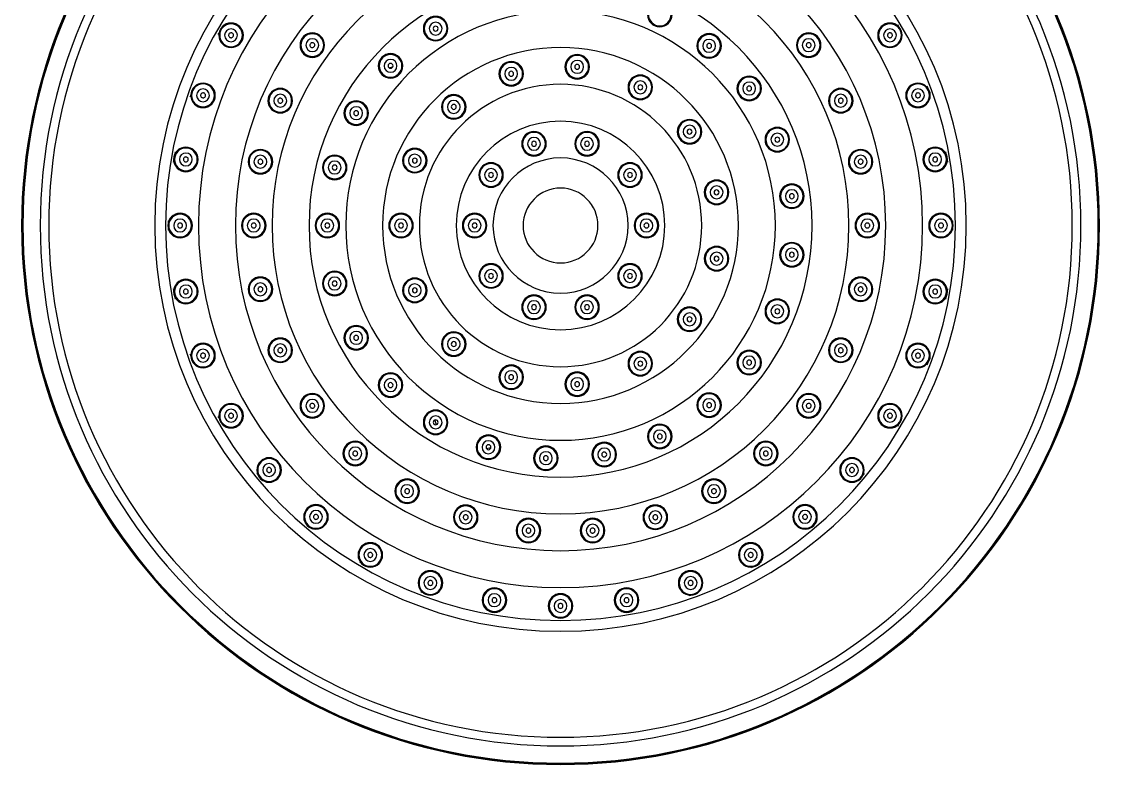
# Model space of a CAD drawing. Header units: millimetres. Extents: x 346859 to 753976, y -86090 to 5333.
# Drawn here: x 406480.4 to 406700, y -20568.2 to -20416.9 of the extents above; entities that cross this region are included whole.
import ezdxf

# ---------------------------------------------------------------- set-up
doc = ezdxf.new("R2010")
doc.units = ezdxf.units.MM
doc.header["$LTSCALE"] = 60
doc.layers.add('CO-BATH', color=6, linetype='Continuous')
doc.layers.add('F-HAT', color=251, linetype='Continuous')

# ---------------------------------------------------------------- blocks, each defined once
blk = doc.blocks.new('FFFFFEREREW')
at = {"layer": 'F-HAT'}
for p, q in [((287009.21, 71026.77), (287009.43, 71026.71)), ((286996.91, 71024.32), (286996.96, 71024.5)), ((287039.35, 71018.5), (287039.3, 71018.31)), ((287060.08, 71018.32), (287060.27, 71018.27)), ((287062.14, 71017.77), (287062.71, 71017.62)), ((287064.63, 71017.1), (287064.81, 71017.05)), ((287038.18, 71014.14), (287038.13, 71013.96)), ((287069.67, 71006.11), (287069.63, 71005.94)), ((287035.36, 71003.62), (287035.3, 71003.4)), ((287034.43, 71000.16), (287034.37, 70999.92)), ((287072.12, 70995.92), (287072.07, 70995.72)), ((286993.84, 70992.07), (286993.65, 70992.12)), ((286998.19, 70990.9), (286998.01, 70990.95)), ((287009.9, 70987.77), (287009.58, 70987.85)), ((287012.32, 70987.12), (287012.01, 70987.2)), ((287043.53, 70983.93), (287043.83, 70983.85)), ((287045.95, 70983.28), (287046.26, 70983.2)), ((287073.01, 70976.03), (287073.32, 70975.95)), ((287075.57, 70975.35), (287075.88, 70975.26)), ((287021.41, 70970.89), (287021.48, 70971.13)), ((287086.58, 70972.4), (287086.78, 70972.34)), ((287090.97, 70971.22), (287091.14, 70971.17)), ((286981.53, 70966.95), (286981.6, 70967.19)), ((287020.49, 70967.43), (287020.55, 70967.65)), ((286991.51, 70959.05), (286991.21, 70959.13)), ((287061.17, 70955.07), (287061.09, 70954.78)), ((286997.31, 70951.38), (286997.08, 70951.15)), ((287060.4, 70952.19), (287060.32, 70951.89)), ((286995.42, 70949.48), (286995.19, 70949.25)), ((287054.05, 70947.8), (287054, 70947.62)), ((287053.54, 70945.89), (287053.28, 70944.94)), ((287052.82, 70943.2), (287052.77, 70943.03)), ((286987.23, 70941.29), (286987.08, 70941.15)), ((287040.33, 70940.79), (287040.18, 70940.83)), ((287043, 70940.07), (287042.1, 70940.31)), ((286984.01, 70938.08), (286983.89, 70937.95)), ((287044.96, 70939.55), (287044.76, 70939.6))]:
    blk.add_line(p, q, dxfattribs=at)
for centre, radius in [((287027.92, 70985.52), 109.79), ((287027.92, 70985.52), 109.68), ((287027.92, 70985.52), 109.53), ((287027.92, 70985.52), 106.01), ((287027.92, 70985.52), 104.26), ((287027.92, 70985.52), 82.66), ((287027.92, 70985.52), 80.46), ((287027.92, 70985.52), 73.76), ((287027.92, 70985.52), 66.24), ((287027.92, 70985.52), 58.76), ((287027.92, 70985.52), 51.24), ((287007.7, 71028.5), 2.5), ((287007.7, 71028.5), 2.32), ((287027.92, 70985.52), 43.76), ((287053.37, 71025.63), 2.5), ((287053.37, 71025.63), 2.32), ((286960.81, 71024.27), 2.5), ((286960.81, 71024.27), 2.32), ((287053.37, 71025.63), 1.31), ((287053.37, 71025.63), 0.5), ((287095.04, 71024.27), 2.5), ((287095.04, 71024.27), 2.32), ((286960.81, 71024.27), 1.31), ((286977.36, 71022.26), 2.5), ((286977.36, 71022.26), 2.32), ((286977.36, 71022.26), 1.31), ((286997.65, 71022.12), 2.5), ((286997.65, 71022.12), 2.32), ((287078.49, 71022.26), 2.5), ((287078.49, 71022.26), 2.32), ((287078.49, 71022.26), 1.31), ((287095.04, 71024.27), 1.31), ((287027.92, 70985.52), 36.24), ((286997.65, 71022.12), 1.31), ((286997.65, 71022.12), 0.5), ((287024.53, 71017.85), 2.5), ((287024.53, 71017.85), 2.32), ((287024.53, 71017.85), 1.31), ((287062.55, 71018.04), 2.5), ((287062.55, 71018.04), 2.32), ((287062.55, 71018.04), 1.31), ((287024.53, 71017.85), 0.5), ((287037.97, 71016.43), 2.5), ((287037.97, 71016.43), 2.32), ((287037.97, 71016.43), 1.31), ((287037.97, 71016.43), 0.5), ((287062.55, 71018.04), 0.5), ((286989.49, 71013.44), 2.5), ((286989.49, 71013.44), 2.32), ((286989.49, 71013.44), 1.31), ((287011.67, 71013.67), 2.5), ((287011.67, 71013.67), 2.32), ((287011.67, 71013.67), 1.31), ((286955.1, 71012.03), 2.5), ((286955.1, 71012.03), 2.32), ((286955.1, 71012.03), 1.31), ((286970.83, 71010.95), 2.5), ((286970.83, 71010.95), 2.32), ((286989.49, 71013.44), 0.5), ((287027.92, 70985.52), 28.76), ((287011.67, 71013.67), 0.5), ((287085.02, 71010.95), 2.5), ((287085.02, 71010.95), 2.32), ((287100.75, 71012.03), 2.5), ((287100.75, 71012.03), 2.32), ((287100.75, 71012.03), 1.31), ((286970.83, 71010.95), 1.31), ((287049.67, 71009.68), 2.5), ((287049.67, 71009.68), 2.32), ((287049.67, 71009.68), 1.31), ((287069.55, 71008.41), 2.5), ((287069.55, 71008.41), 2.32), ((287085.02, 71010.95), 1.31), ((287049.67, 71009.68), 0.5), ((287069.55, 71008.41), 1.31), ((287069.55, 71008.41), 0.5), ((287001.63, 71004.63), 2.5), ((287001.63, 71004.63), 2.32), ((287001.63, 71004.63), 1.31), ((287027.92, 70985.52), 21.24), ((286983.76, 71003.01), 2.5), ((286983.76, 71003.01), 2.32), ((286983.76, 71003.01), 1.31), ((287001.63, 71004.63), 0.5), ((287022.52, 71002.17), 2.5), ((287022.52, 71002.17), 2.32), ((287033.33, 71002.17), 2.5), ((287033.33, 71002.17), 2.32), ((286983.76, 71003.01), 0.5), ((287022.52, 71002.17), 1.31), ((287022.52, 71002.17), 0.5), ((287033.33, 71002.17), 1.31), ((287033.33, 71002.17), 0.5), ((286951.6, 70998.98), 2.5), ((286951.6, 70998.98), 2.32), ((286951.6, 70998.98), 1.31), ((286966.79, 70998.52), 2.5), ((286966.79, 70998.52), 2.32), ((286966.79, 70998.52), 1.31), ((287057.61, 70998.74), 2.5), ((287057.61, 70998.74), 2.32), ((287057.61, 70998.74), 1.31), ((287073.93, 70997.34), 2.5), ((287073.93, 70997.34), 2.32), ((287089.06, 70998.52), 2.5), ((287089.06, 70998.52), 2.32), ((287089.06, 70998.52), 1.31), ((287104.25, 70998.98), 2.5), ((287104.25, 70998.98), 2.32), ((287104.25, 70998.98), 1.31), ((287013.77, 70995.81), 2.5), ((287013.77, 70995.81), 2.32), ((287013.77, 70995.81), 1.31), ((287027.92, 70985.52), 13.76), ((287042.08, 70995.81), 2.5), ((287042.08, 70995.81), 2.32), ((287042.08, 70995.81), 1.31), ((287057.61, 70998.74), 0.5), ((287073.93, 70997.34), 1.31), ((287073.93, 70997.34), 0.5), ((287013.77, 70995.81), 0.5), ((287042.08, 70995.81), 0.5), ((286980.8, 70991.48), 2.5), ((286980.8, 70991.48), 2.32), ((286980.8, 70991.48), 1.31), ((286996.13, 70992.28), 2.5), ((286996.13, 70992.28), 2.32), ((286996.13, 70992.28), 1.31), ((286996.13, 70992.28), 0.5), ((287027.92, 70985.52), 7.62), ((286980.8, 70991.48), 0.5), ((286950.42, 70985.52), 2.5), ((286950.42, 70985.52), 2.32), ((286950.42, 70985.52), 1.31), ((286965.42, 70985.52), 2.5), ((286965.42, 70985.52), 2.32), ((286965.42, 70985.52), 1.31), ((287010.42, 70985.52), 2.5), ((287010.42, 70985.52), 2.32), ((287010.42, 70985.52), 1.31), ((287045.42, 70985.52), 2.5), ((287045.42, 70985.52), 2.32), ((287045.42, 70985.52), 1.31), ((287060.42, 70985.52), 2.5), ((287060.42, 70985.52), 2.32), ((287060.42, 70985.52), 1.31), ((287075.42, 70985.52), 2.5), ((287075.42, 70985.52), 2.32), ((287075.42, 70985.52), 1.31), ((287090.42, 70985.52), 2.5), ((287090.42, 70985.52), 2.32), ((287090.42, 70985.52), 1.31), ((287105.42, 70985.52), 2.5), ((287105.42, 70985.52), 2.32), ((287105.42, 70985.52), 1.31), ((287010.42, 70985.52), 0.5), ((287045.42, 70985.52), 0.5), ((287060.42, 70985.52), 0.5), ((287075.42, 70985.52), 0.5), ((286980.8, 70979.57), 2.5), ((286980.8, 70979.57), 2.32), ((286980.8, 70979.57), 1.31), ((286980.8, 70979.57), 0.5), ((286996.13, 70978.77), 2.5), ((286996.13, 70978.77), 2.32), ((286996.13, 70978.77), 1.31), ((286996.13, 70978.77), 0.5), ((287013.77, 70975.24), 2.5), ((287013.77, 70975.24), 2.32), ((287042.08, 70975.24), 2.5), ((287042.08, 70975.24), 2.32), ((287013.77, 70975.24), 1.31), ((287013.77, 70975.24), 0.5), ((287042.08, 70975.24), 1.31), ((287042.08, 70975.24), 0.5), ((287073.93, 70973.71), 2.5), ((287073.93, 70973.71), 2.32), ((286951.6, 70972.07), 2.5), ((286951.6, 70972.07), 2.32), ((286951.6, 70972.07), 1.31), ((286966.79, 70972.53), 2.5), ((286966.79, 70972.53), 2.32), ((286966.79, 70972.53), 1.31), ((287057.61, 70972.31), 2.5), ((287057.61, 70972.31), 2.32), ((287057.61, 70972.31), 1.31), ((287073.93, 70973.71), 1.31), ((287073.93, 70973.71), 0.5), ((287089.06, 70972.53), 2.5), ((287089.06, 70972.53), 2.32), ((287089.06, 70972.53), 1.31), ((287104.25, 70972.07), 2.5), ((287104.25, 70972.07), 2.32), ((287104.25, 70972.07), 1.31), ((287022.52, 70968.88), 2.5), ((287022.52, 70968.88), 2.32), ((287033.33, 70968.88), 2.5), ((287033.33, 70968.88), 2.32), ((287057.61, 70972.31), 0.5), ((286983.76, 70968.04), 2.5), ((286983.76, 70968.04), 2.32), ((286983.76, 70968.04), 1.31), ((287001.63, 70966.42), 2.5), ((287001.63, 70966.42), 2.32), ((287022.52, 70968.88), 1.31), ((287022.52, 70968.88), 0.5), ((287033.33, 70968.88), 1.31), ((287033.33, 70968.88), 0.5), ((286983.76, 70968.04), 0.5), ((287001.63, 70966.42), 1.31), ((287001.63, 70966.42), 0.5), ((287069.55, 70962.64), 2.5), ((287069.55, 70962.64), 2.32), ((286970.83, 70960.1), 2.5), ((286970.83, 70960.1), 2.32), ((287049.67, 70961.37), 2.5), ((287049.67, 70961.37), 2.32), ((287049.67, 70961.37), 1.31), ((287069.55, 70962.64), 1.31), ((287069.55, 70962.64), 0.5), ((287085.02, 70960.1), 2.5), ((287085.02, 70960.1), 2.32), ((286955.1, 70959.02), 2.5), ((286955.1, 70959.02), 2.32), ((286955.1, 70959.02), 1.31), ((286970.83, 70960.1), 1.31), ((286989.49, 70957.6), 2.5), ((286989.49, 70957.6), 2.32), ((287011.67, 70957.38), 2.5), ((287049.67, 70961.37), 0.5), ((287085.02, 70960.1), 1.31), ((287100.75, 70959.02), 2.5), ((287100.75, 70959.02), 2.32), ((287100.75, 70959.02), 1.31), ((286989.49, 70957.6), 1.31), ((286989.49, 70957.6), 0.5), ((287011.67, 70957.38), 2.32), ((287011.67, 70957.38), 1.31), ((287011.67, 70957.38), 0.5), ((287024.53, 70953.2), 2.5), ((287024.53, 70953.2), 2.32), ((287037.97, 70954.62), 2.5), ((287037.97, 70954.62), 2.32), ((287037.97, 70954.62), 1.31), ((287062.55, 70953.01), 2.5), ((287024.53, 70953.2), 1.31), ((287024.53, 70953.2), 0.5), ((287037.97, 70954.62), 0.5), ((287062.55, 70953.01), 2.32), ((287062.55, 70953.01), 1.31), ((287062.55, 70953.01), 0.5), ((286977.36, 70948.79), 2.5), ((286977.36, 70948.79), 2.32), ((286997.65, 70948.93), 2.5), ((286997.65, 70948.93), 2.32), ((287078.49, 70948.79), 2.5), ((287078.49, 70948.79), 2.32), ((286960.81, 70946.77), 2.5), ((286960.81, 70946.77), 2.32), ((286977.36, 70948.79), 1.31), ((286997.65, 70948.93), 1.31), ((286997.65, 70948.93), 0.5), ((287078.49, 70948.79), 1.31), ((287095.04, 70946.77), 2.5), ((287095.04, 70946.77), 2.32), ((286960.81, 70946.77), 1.31), ((287053.37, 70945.42), 2.5), ((287053.37, 70945.42), 2.32), ((287053.37, 70945.42), 1.31), ((287095.04, 70946.77), 1.31), ((287007.7, 70942.55), 2.5), ((287007.7, 70942.55), 2.32), ((287053.37, 70945.42), 0.5), ((287007.7, 70942.55), 1.31), ((287007.7, 70942.55), 0.5), ((287042.6, 70940.35), 2.5), ((287042.6, 70940.35), 2.32), ((286986.1, 70939.08), 2.5), ((286986.1, 70939.08), 2.32), ((286986.1, 70939.08), 1.31), ((287019.02, 70938.87), 2.5), ((287019.02, 70938.87), 2.32), ((287019.02, 70938.87), 1.31), ((287030.91, 70938.12), 2.5), ((287030.91, 70938.12), 2.32), ((287042.6, 70940.35), 1.31), ((287042.6, 70940.35), 0.5), ((287069.74, 70939.08), 2.5), ((287069.74, 70939.08), 2.32), ((287069.74, 70939.08), 1.31), ((286968.55, 70935.71), 2.5), ((286968.55, 70935.71), 2.32), ((287019.02, 70938.87), 0.5), ((287030.91, 70938.12), 1.31), ((287030.91, 70938.12), 0.5), ((287087.29, 70935.71), 2.5), ((287087.29, 70935.71), 2.32), ((286968.55, 70935.71), 1.31), ((287087.29, 70935.71), 1.31), ((286996.67, 70931.4), 2.5), ((286996.67, 70931.4), 2.32), ((287059.17, 70931.4), 2.5), ((287059.17, 70931.4), 2.32), ((286996.67, 70931.4), 1.31), ((287059.17, 70931.4), 1.31), ((286978.11, 70926.16), 2.5), ((286978.11, 70926.16), 2.32), ((286978.11, 70926.16), 1.31), ((287008.61, 70926.08), 2.5), ((287008.61, 70926.08), 2.32), ((287008.61, 70926.08), 1.31), ((287047.24, 70926.08), 2.5), ((287047.24, 70926.08), 2.32), ((287047.24, 70926.08), 1.31), ((287077.74, 70926.16), 2.5), ((287077.74, 70926.16), 2.32), ((287077.74, 70926.16), 1.31), ((287021.39, 70923.37), 2.5), ((287021.39, 70923.37), 2.32), ((287021.39, 70923.37), 1.31), ((287034.46, 70923.37), 2.5), ((287034.46, 70923.37), 2.32), ((287034.46, 70923.37), 1.31), ((286989.17, 70918.41), 2.5), ((286989.17, 70918.41), 2.32), ((287066.67, 70918.41), 2.5), ((287066.67, 70918.41), 2.32), ((286989.17, 70918.41), 1.31), ((287066.67, 70918.41), 1.31), ((287001.42, 70912.7), 2.5), ((287001.42, 70912.7), 2.32), ((287001.42, 70912.7), 1.31), ((287054.43, 70912.7), 2.5), ((287054.43, 70912.7), 2.32), ((287054.43, 70912.7), 1.31), ((287014.47, 70909.2), 2.5), ((287014.47, 70909.2), 2.32), ((287041.38, 70909.2), 2.5), ((287041.38, 70909.2), 2.32), ((287014.47, 70909.2), 1.31), ((287027.92, 70908.02), 2.5), ((287027.92, 70908.02), 2.32), ((287027.92, 70908.02), 1.31), ((287041.38, 70909.2), 1.31)]:
    blk.add_circle(centre, radius, dxfattribs=at)
for start, end in [(149.2134, 149.9967), (29.1326, 30.7882), (159.1328, 160.0011), (19.1607, 19.9989), (169.1634, 170.7128), (9.2885, 10.8386), (179.3202, 180.6803), (359.3202, 0.6803), (189.2885, 190.8386), (349.1634, 350.7128), (199.9989, 200.8692), (340.0011, 340.8412), (329.2134, 330.8695), (210.0033, 210.7882), (219.2291, 220.6172), (319.3837, 320.7727), (229.3837, 230.7727), (309.2291, 310.6172), (239.2134, 240.8695), (300.0033, 300.7882), (250.0011, 250.8412), (289.9989, 290.8692), (259.1634, 260.7128), (279.2885, 280.8386), (269.3339, 270.6675)]:
    blk.add_arc((287027.92, 70985.52), 79.87, start, end, dxfattribs=at)
for points, knots in [([(286961.24, 71024.02), (286961.2, 71023.96), (286961.1, 71023.85), (286960.88, 71023.76), (286960.65, 71023.78), (286960.46, 71023.9), (286960.33, 71024.09), (286960.29, 71024.31), (286960.34, 71024.46), (286960.37, 71024.52)], [0, 0, 0, 0, 0.222133, 0.444289, 0.666476, 0.888675, 1.110862, 1.333019, 1.555152, 1.555152, 1.555152, 1.555152]), ([(286960.37, 71024.52), (286960.41, 71024.59), (286960.52, 71024.7), (286960.73, 71024.78), (286960.96, 71024.77), (286961.16, 71024.65), (286961.29, 71024.46), (286961.32, 71024.24), (286961.28, 71024.09), (286961.24, 71024.02)], [0, 0, 0, 0, 0.222134, 0.444291, 0.666477, 0.888675, 1.110861, 1.333018, 1.555152, 1.555152, 1.555152, 1.555152]), ([(287094.61, 71024.02), (287094.57, 71024.09), (287094.52, 71024.24), (287094.56, 71024.46), (287094.69, 71024.65), (287094.89, 71024.77), (287095.12, 71024.78), (287095.33, 71024.7), (287095.43, 71024.59), (287095.47, 71024.52)], [0, 0, 0, 0, 0.222133, 0.444289, 0.666476, 0.888675, 1.110862, 1.333019, 1.555152, 1.555152, 1.555152, 1.555152]), ([(287095.47, 71024.52), (287095.51, 71024.46), (287095.55, 71024.31), (287095.52, 71024.09), (287095.39, 71023.9), (287095.19, 71023.78), (287094.96, 71023.76), (287094.75, 71023.85), (287094.64, 71023.96), (287094.61, 71024.02)], [0, 0, 0, 0, 0.222134, 0.444291, 0.666477, 0.888675, 1.110861, 1.333018, 1.555152, 1.555152, 1.555152, 1.555152]), ([(286977.76, 71021.97), (286977.72, 71021.91), (286977.6, 71021.81), (286977.38, 71021.74), (286977.16, 71021.79), (286976.97, 71021.92), (286976.86, 71022.12), (286976.85, 71022.35), (286976.91, 71022.49), (286976.96, 71022.55)], [0, 0, 0, 0, 0.222339, 0.444684, 0.667036, 0.889392, 1.111744, 1.334089, 1.556428, 1.556428, 1.556428, 1.556428]), ([(286976.96, 71022.55), (286977, 71022.61), (286977.12, 71022.72), (286977.34, 71022.78), (286977.56, 71022.74), (286977.75, 71022.6), (286977.86, 71022.4), (286977.87, 71022.17), (286977.81, 71022.03), (286977.76, 71021.97)], [0, 0, 0, 0, 0.222339, 0.444684, 0.667037, 0.889392, 1.111744, 1.334089, 1.556428, 1.556428, 1.556428, 1.556428]), ([(287078.08, 71021.97), (287078.04, 71022.03), (287077.98, 71022.17), (287077.99, 71022.4), (287078.1, 71022.6), (287078.28, 71022.74), (287078.51, 71022.78), (287078.73, 71022.72), (287078.85, 71022.61), (287078.89, 71022.55)], [0, 0, 0, 0, 0.222339, 0.444684, 0.667036, 0.889392, 1.111744, 1.334089, 1.556428, 1.556428, 1.556428, 1.556428]), ([(287078.89, 71022.55), (287078.93, 71022.49), (287078.99, 71022.35), (287078.98, 71022.12), (287078.88, 71021.92), (287078.69, 71021.79), (287078.46, 71021.74), (287078.24, 71021.81), (287078.13, 71021.91), (287078.08, 71021.97)], [0, 0, 0, 0, 0.222339, 0.444684, 0.667037, 0.889392, 1.111744, 1.334089, 1.556428, 1.556428, 1.556428, 1.556428]), ([(286954.63, 71012.2), (286954.65, 71012.27), (286954.74, 71012.4), (286954.93, 71012.52), (286955.16, 71012.54), (286955.38, 71012.46), (286955.54, 71012.3), (286955.61, 71012.08), (286955.59, 71011.93), (286955.57, 71011.86)], [0, 0, 0, 0, 0.222134, 0.444291, 0.666477, 0.888675, 1.110861, 1.333018, 1.555152, 1.555152, 1.555152, 1.555152]), ([(287100.28, 71011.86), (287100.25, 71011.93), (287100.23, 71012.08), (287100.31, 71012.3), (287100.47, 71012.46), (287100.68, 71012.54), (287100.91, 71012.52), (287101.11, 71012.4), (287101.19, 71012.27), (287101.22, 71012.2)], [0, 0, 0, 0, 0.222133, 0.444289, 0.666476, 0.888675, 1.110862, 1.333019, 1.555152, 1.555152, 1.555152, 1.555152]), ([(286955.57, 71011.86), (286955.54, 71011.79), (286955.46, 71011.66), (286955.26, 71011.54), (286955.03, 71011.52), (286954.82, 71011.6), (286954.66, 71011.76), (286954.58, 71011.98), (286954.6, 71012.13), (286954.63, 71012.2)], [0, 0, 0, 0, 0.222133, 0.444289, 0.666476, 0.888675, 1.110862, 1.333019, 1.555152, 1.555152, 1.555152, 1.555152]), ([(286971.28, 71010.74), (286971.25, 71010.67), (286971.16, 71010.55), (286970.96, 71010.45), (286970.73, 71010.44), (286970.52, 71010.53), (286970.37, 71010.71), (286970.31, 71010.93), (286970.34, 71011.08), (286970.37, 71011.15)], [0, 0, 0, 0, 0.222339, 0.444684, 0.667036, 0.889392, 1.111744, 1.334089, 1.556428, 1.556428, 1.556428, 1.556428]), ([(286970.37, 71011.15), (286970.4, 71011.22), (286970.49, 71011.34), (286970.7, 71011.45), (286970.93, 71011.45), (286971.14, 71011.36), (286971.29, 71011.18), (286971.34, 71010.96), (286971.31, 71010.81), (286971.28, 71010.74)], [0, 0, 0, 0, 0.222339, 0.444684, 0.667037, 0.889392, 1.111744, 1.334089, 1.556428, 1.556428, 1.556428, 1.556428]), ([(287084.56, 71010.74), (287084.53, 71010.81), (287084.5, 71010.96), (287084.56, 71011.18), (287084.71, 71011.36), (287084.92, 71011.45), (287085.15, 71011.45), (287085.35, 71011.34), (287085.45, 71011.22), (287085.48, 71011.15)], [0, 0, 0, 0, 0.222339, 0.444684, 0.667036, 0.889392, 1.111744, 1.334089, 1.556428, 1.556428, 1.556428, 1.556428]), ([(287085.48, 71011.15), (287085.51, 71011.08), (287085.54, 71010.93), (287085.48, 71010.71), (287085.33, 71010.53), (287085.12, 71010.44), (287084.89, 71010.45), (287084.69, 71010.55), (287084.59, 71010.67), (287084.56, 71010.74)], [0, 0, 0, 0, 0.222339, 0.444684, 0.667037, 0.889392, 1.111744, 1.334089, 1.556428, 1.556428, 1.556428, 1.556428]), ([(287101.22, 71012.2), (287101.24, 71012.13), (287101.26, 71011.98), (287101.19, 71011.76), (287101.03, 71011.6), (287100.81, 71011.52), (287100.58, 71011.54), (287100.39, 71011.66), (287100.3, 71011.79), (287100.28, 71011.86)], [0, 0, 0, 0, 0.222134, 0.444291, 0.666477, 0.888675, 1.110861, 1.333018, 1.555152, 1.555152, 1.555152, 1.555152]), ([(286951.11, 70999.07), (286951.12, 70999.14), (286951.18, 70999.28), (286951.35, 70999.44), (286951.58, 70999.5), (286951.8, 70999.46), (286951.99, 70999.32), (286952.1, 70999.12), (286952.11, 70998.97), (286952.09, 70998.9)], [0, 0, 0, 0, 0.222134, 0.444291, 0.666477, 0.888675, 1.110861, 1.333018, 1.555152, 1.555152, 1.555152, 1.555152]), ([(287103.75, 70998.9), (287103.74, 70998.97), (287103.75, 70999.12), (287103.86, 70999.32), (287104.04, 70999.46), (287104.27, 70999.5), (287104.49, 70999.44), (287104.66, 70999.28), (287104.72, 70999.14), (287104.74, 70999.07)], [0, 0, 0, 0, 0.222133, 0.444289, 0.666476, 0.888675, 1.110862, 1.333019, 1.555152, 1.555152, 1.555152, 1.555152]), ([(286952.09, 70998.9), (286952.08, 70998.82), (286952.02, 70998.68), (286951.85, 70998.53), (286951.63, 70998.47), (286951.4, 70998.51), (286951.21, 70998.64), (286951.1, 70998.84), (286951.1, 70999), (286951.11, 70999.07)], [0, 0, 0, 0, 0.222133, 0.444289, 0.666476, 0.888675, 1.110862, 1.333019, 1.555152, 1.555152, 1.555152, 1.555152]), ([(286967.28, 70998.42), (286967.26, 70998.34), (286967.2, 70998.2), (286967.02, 70998.06), (286966.8, 70998), (286966.57, 70998.05), (286966.39, 70998.19), (286966.29, 70998.4), (286966.29, 70998.55), (286966.3, 70998.62)], [0, 0, 0, 0, 0.222339, 0.444684, 0.667036, 0.889392, 1.111744, 1.334089, 1.556428, 1.556428, 1.556428, 1.556428]), ([(286966.3, 70998.62), (286966.32, 70998.7), (286966.38, 70998.84), (286966.56, 70998.98), (286966.78, 70999.04), (286967.01, 70998.99), (286967.19, 70998.85), (286967.29, 70998.64), (286967.29, 70998.49), (286967.28, 70998.42)], [0, 0, 0, 0, 0.222339, 0.444684, 0.667037, 0.889392, 1.111744, 1.334089, 1.556428, 1.556428, 1.556428, 1.556428]), ([(287088.57, 70998.42), (287088.55, 70998.49), (287088.55, 70998.64), (287088.66, 70998.85), (287088.84, 70998.99), (287089.06, 70999.04), (287089.29, 70998.98), (287089.47, 70998.84), (287089.53, 70998.7), (287089.55, 70998.62)], [0, 0, 0, 0, 0.222339, 0.444684, 0.667036, 0.889392, 1.111744, 1.334089, 1.556428, 1.556428, 1.556428, 1.556428]), ([(287089.55, 70998.62), (287089.56, 70998.55), (287089.56, 70998.4), (287089.46, 70998.19), (287089.27, 70998.05), (287089.05, 70998), (287088.83, 70998.06), (287088.65, 70998.2), (287088.58, 70998.34), (287088.57, 70998.42)], [0, 0, 0, 0, 0.222339, 0.444684, 0.667037, 0.889392, 1.111744, 1.334089, 1.556428, 1.556428, 1.556428, 1.556428]), ([(287104.74, 70999.07), (287104.75, 70999), (287104.74, 70998.84), (287104.63, 70998.64), (287104.45, 70998.51), (287104.22, 70998.47), (287104, 70998.53), (287103.83, 70998.68), (287103.77, 70998.82), (287103.75, 70998.9)], [0, 0, 0, 0, 0.222134, 0.444291, 0.666477, 0.888675, 1.110861, 1.333018, 1.555152, 1.555152, 1.555152, 1.555152]), ([(286949.92, 70985.52), (286949.92, 70985.6), (286949.96, 70985.75), (286950.1, 70985.93), (286950.31, 70986.03), (286950.54, 70986.03), (286950.75, 70985.93), (286950.89, 70985.75), (286950.92, 70985.6), (286950.92, 70985.52)], [0, 0, 0, 0, 0.222134, 0.444291, 0.666477, 0.888675, 1.110861, 1.333018, 1.555152, 1.555152, 1.555152, 1.555152]), ([(286950.92, 70985.52), (286950.92, 70985.45), (286950.89, 70985.3), (286950.75, 70985.12), (286950.54, 70985.02), (286950.31, 70985.02), (286950.1, 70985.12), (286949.96, 70985.3), (286949.92, 70985.45), (286949.92, 70985.52)], [0, 0, 0, 0, 0.222133, 0.444289, 0.666476, 0.888675, 1.110862, 1.333019, 1.555152, 1.555152, 1.555152, 1.555152]), ([(286964.92, 70985.52), (286964.92, 70985.6), (286964.96, 70985.75), (286965.1, 70985.93), (286965.31, 70986.03), (286965.54, 70986.03), (286965.75, 70985.93), (286965.89, 70985.75), (286965.92, 70985.6), (286965.92, 70985.52)], [0, 0, 0, 0, 0.222339, 0.444684, 0.667037, 0.889392, 1.111744, 1.334089, 1.556428, 1.556428, 1.556428, 1.556428]), ([(286965.92, 70985.52), (286965.92, 70985.45), (286965.89, 70985.3), (286965.75, 70985.12), (286965.54, 70985.02), (286965.31, 70985.02), (286965.1, 70985.12), (286964.96, 70985.3), (286964.92, 70985.45), (286964.92, 70985.52)], [0, 0, 0, 0, 0.222339, 0.444684, 0.667036, 0.889392, 1.111744, 1.334089, 1.556428, 1.556428, 1.556428, 1.556428]), ([(287089.92, 70985.52), (287089.92, 70985.6), (287089.96, 70985.75), (287090.1, 70985.93), (287090.31, 70986.03), (287090.54, 70986.03), (287090.74, 70985.93), (287090.89, 70985.75), (287090.92, 70985.6), (287090.92, 70985.52)], [0, 0, 0, 0, 0.222339, 0.444684, 0.667036, 0.889392, 1.111744, 1.334089, 1.556428, 1.556428, 1.556428, 1.556428]), ([(287090.92, 70985.52), (287090.92, 70985.45), (287090.89, 70985.3), (287090.74, 70985.12), (287090.54, 70985.02), (287090.31, 70985.02), (287090.1, 70985.12), (287089.96, 70985.3), (287089.92, 70985.45), (287089.92, 70985.52)], [0, 0, 0, 0, 0.222339, 0.444684, 0.667037, 0.889392, 1.111744, 1.334089, 1.556428, 1.556428, 1.556428, 1.556428]), ([(287104.92, 70985.52), (287104.92, 70985.6), (287104.96, 70985.75), (287105.1, 70985.93), (287105.31, 70986.03), (287105.54, 70986.03), (287105.74, 70985.93), (287105.89, 70985.75), (287105.92, 70985.6), (287105.92, 70985.52)], [0, 0, 0, 0, 0.222133, 0.444289, 0.666476, 0.888675, 1.110862, 1.333019, 1.555152, 1.555152, 1.555152, 1.555152]), ([(287105.92, 70985.52), (287105.92, 70985.45), (287105.89, 70985.3), (287105.74, 70985.12), (287105.54, 70985.02), (287105.31, 70985.02), (287105.1, 70985.12), (287104.96, 70985.3), (287104.92, 70985.45), (287104.92, 70985.52)], [0, 0, 0, 0, 0.222134, 0.444291, 0.666477, 0.888675, 1.110861, 1.333018, 1.555152, 1.555152, 1.555152, 1.555152]), ([(286966.3, 70972.43), (286966.29, 70972.5), (286966.29, 70972.65), (286966.39, 70972.86), (286966.57, 70973), (286966.8, 70973.05), (286967.02, 70972.99), (286967.2, 70972.85), (286967.26, 70972.71), (286967.28, 70972.63)], [0, 0, 0, 0, 0.222339, 0.444684, 0.667037, 0.889392, 1.111744, 1.334089, 1.556428, 1.556428, 1.556428, 1.556428]), ([(287088.57, 70972.63), (287088.58, 70972.71), (287088.65, 70972.85), (287088.83, 70972.99), (287089.05, 70973.05), (287089.27, 70973), (287089.46, 70972.86), (287089.56, 70972.65), (287089.56, 70972.5), (287089.55, 70972.43)], [0, 0, 0, 0, 0.222339, 0.444684, 0.667036, 0.889392, 1.111744, 1.334089, 1.556428, 1.556428, 1.556428, 1.556428]), ([(286951.11, 70971.98), (286951.1, 70972.05), (286951.1, 70972.21), (286951.21, 70972.41), (286951.4, 70972.54), (286951.63, 70972.58), (286951.85, 70972.52), (286952.02, 70972.37), (286952.08, 70972.23), (286952.09, 70972.15)], [0, 0, 0, 0, 0.222134, 0.444291, 0.666477, 0.888675, 1.110861, 1.333018, 1.555152, 1.555152, 1.555152, 1.555152]), ([(286952.09, 70972.15), (286952.11, 70972.08), (286952.1, 70971.93), (286951.99, 70971.73), (286951.8, 70971.59), (286951.58, 70971.55), (286951.35, 70971.61), (286951.18, 70971.77), (286951.12, 70971.91), (286951.11, 70971.98)], [0, 0, 0, 0, 0.222133, 0.444289, 0.666476, 0.888675, 1.110862, 1.333019, 1.555152, 1.555152, 1.555152, 1.555152]), ([(286967.28, 70972.63), (286967.29, 70972.56), (286967.29, 70972.41), (286967.19, 70972.2), (286967.01, 70972.06), (286966.78, 70972.01), (286966.56, 70972.07), (286966.38, 70972.21), (286966.32, 70972.35), (286966.3, 70972.43)], [0, 0, 0, 0, 0.222339, 0.444684, 0.667036, 0.889392, 1.111744, 1.334089, 1.556428, 1.556428, 1.556428, 1.556428]), ([(287089.55, 70972.43), (287089.53, 70972.35), (287089.47, 70972.21), (287089.29, 70972.07), (287089.06, 70972.01), (287088.84, 70972.06), (287088.66, 70972.2), (287088.55, 70972.41), (287088.55, 70972.56), (287088.57, 70972.63)], [0, 0, 0, 0, 0.222339, 0.444684, 0.667037, 0.889392, 1.111744, 1.334089, 1.556428, 1.556428, 1.556428, 1.556428]), ([(287103.75, 70972.15), (287103.77, 70972.23), (287103.83, 70972.37), (287104, 70972.52), (287104.22, 70972.58), (287104.45, 70972.54), (287104.63, 70972.41), (287104.74, 70972.21), (287104.75, 70972.05), (287104.74, 70971.98)], [0, 0, 0, 0, 0.222133, 0.444289, 0.666476, 0.888675, 1.110862, 1.333019, 1.555152, 1.555152, 1.555152, 1.555152]), ([(287104.74, 70971.98), (287104.72, 70971.91), (287104.66, 70971.77), (287104.49, 70971.61), (287104.27, 70971.55), (287104.04, 70971.59), (287103.86, 70971.73), (287103.75, 70971.93), (287103.74, 70972.08), (287103.75, 70972.15)], [0, 0, 0, 0, 0.222134, 0.444291, 0.666477, 0.888675, 1.110861, 1.333018, 1.555152, 1.555152, 1.555152, 1.555152]), ([(286970.37, 70959.9), (286970.34, 70959.97), (286970.31, 70960.12), (286970.37, 70960.34), (286970.52, 70960.52), (286970.73, 70960.61), (286970.96, 70960.6), (286971.16, 70960.5), (286971.25, 70960.37), (286971.28, 70960.31)], [0, 0, 0, 0, 0.222339, 0.444684, 0.667037, 0.889392, 1.111744, 1.334089, 1.556428, 1.556428, 1.556428, 1.556428]), ([(286971.28, 70960.31), (286971.31, 70960.24), (286971.34, 70960.09), (286971.29, 70959.87), (286971.14, 70959.69), (286970.93, 70959.6), (286970.7, 70959.6), (286970.49, 70959.71), (286970.4, 70959.83), (286970.37, 70959.9)], [0, 0, 0, 0, 0.222339, 0.444684, 0.667036, 0.889392, 1.111744, 1.334089, 1.556428, 1.556428, 1.556428, 1.556428]), ([(287085.48, 70959.9), (287085.45, 70959.83), (287085.35, 70959.71), (287085.15, 70959.6), (287084.92, 70959.6), (287084.71, 70959.69), (287084.56, 70959.87), (287084.5, 70960.09), (287084.53, 70960.24), (287084.56, 70960.31)], [0, 0, 0, 0, 0.222339, 0.444684, 0.667037, 0.889392, 1.111744, 1.334089, 1.556428, 1.556428, 1.556428, 1.556428]), ([(287084.56, 70960.31), (287084.59, 70960.37), (287084.69, 70960.5), (287084.89, 70960.6), (287085.12, 70960.61), (287085.33, 70960.52), (287085.48, 70960.34), (287085.54, 70960.12), (287085.51, 70959.97), (287085.48, 70959.9)], [0, 0, 0, 0, 0.222339, 0.444684, 0.667036, 0.889392, 1.111744, 1.334089, 1.556428, 1.556428, 1.556428, 1.556428]), ([(286954.63, 70958.85), (286954.6, 70958.92), (286954.58, 70959.07), (286954.66, 70959.29), (286954.82, 70959.45), (286955.03, 70959.53), (286955.26, 70959.51), (286955.46, 70959.39), (286955.54, 70959.26), (286955.57, 70959.19)], [0, 0, 0, 0, 0.222134, 0.444291, 0.666477, 0.888675, 1.110861, 1.333018, 1.555152, 1.555152, 1.555152, 1.555152]), ([(286955.57, 70959.19), (286955.59, 70959.12), (286955.61, 70958.97), (286955.54, 70958.75), (286955.38, 70958.58), (286955.16, 70958.51), (286954.93, 70958.53), (286954.74, 70958.65), (286954.65, 70958.78), (286954.63, 70958.85)], [0, 0, 0, 0, 0.222133, 0.444289, 0.666476, 0.888675, 1.110862, 1.333019, 1.555152, 1.555152, 1.555152, 1.555152]), ([(287101.22, 70958.85), (287101.19, 70958.78), (287101.11, 70958.65), (287100.91, 70958.53), (287100.68, 70958.51), (287100.47, 70958.58), (287100.31, 70958.75), (287100.23, 70958.97), (287100.25, 70959.12), (287100.28, 70959.19)], [0, 0, 0, 0, 0.222134, 0.444291, 0.666477, 0.888675, 1.110861, 1.333018, 1.555152, 1.555152, 1.555152, 1.555152]), ([(287100.28, 70959.19), (287100.3, 70959.26), (287100.39, 70959.39), (287100.58, 70959.51), (287100.81, 70959.53), (287101.03, 70959.45), (287101.19, 70959.29), (287101.26, 70959.07), (287101.24, 70958.92), (287101.22, 70958.85)], [0, 0, 0, 0, 0.222133, 0.444289, 0.666476, 0.888675, 1.110862, 1.333019, 1.555152, 1.555152, 1.555152, 1.555152]), ([(286976.96, 70948.49), (286976.91, 70948.55), (286976.85, 70948.7), (286976.86, 70948.93), (286976.97, 70949.13), (286977.16, 70949.26), (286977.38, 70949.3), (286977.6, 70949.24), (286977.72, 70949.14), (286977.76, 70949.08)], [0, 0, 0, 0, 0.222339, 0.444684, 0.667037, 0.889392, 1.111744, 1.334089, 1.556428, 1.556428, 1.556428, 1.556428]), ([(286977.76, 70949.08), (286977.81, 70949.02), (286977.87, 70948.88), (286977.86, 70948.65), (286977.75, 70948.45), (286977.56, 70948.31), (286977.34, 70948.27), (286977.12, 70948.33), (286977, 70948.43), (286976.96, 70948.49)], [0, 0, 0, 0, 0.222339, 0.444684, 0.667036, 0.889392, 1.111744, 1.334089, 1.556428, 1.556428, 1.556428, 1.556428]), ([(287078.89, 70948.49), (287078.85, 70948.43), (287078.73, 70948.33), (287078.51, 70948.27), (287078.28, 70948.31), (287078.1, 70948.45), (287077.99, 70948.65), (287077.98, 70948.88), (287078.04, 70949.02), (287078.08, 70949.08)], [0, 0, 0, 0, 0.222339, 0.444684, 0.667037, 0.889392, 1.111744, 1.334089, 1.556428, 1.556428, 1.556428, 1.556428]), ([(287078.08, 70949.08), (287078.13, 70949.14), (287078.24, 70949.24), (287078.46, 70949.3), (287078.69, 70949.26), (287078.88, 70949.13), (287078.98, 70948.93), (287078.99, 70948.7), (287078.93, 70948.55), (287078.89, 70948.49)], [0, 0, 0, 0, 0.222339, 0.444684, 0.667036, 0.889392, 1.111744, 1.334089, 1.556428, 1.556428, 1.556428, 1.556428]), ([(286960.37, 70946.53), (286960.34, 70946.59), (286960.29, 70946.74), (286960.33, 70946.96), (286960.46, 70947.15), (286960.65, 70947.27), (286960.88, 70947.29), (286961.1, 70947.2), (286961.2, 70947.09), (286961.24, 70947.02)], [0, 0, 0, 0, 0.222134, 0.444291, 0.666477, 0.888675, 1.110861, 1.333018, 1.555152, 1.555152, 1.555152, 1.555152]), ([(286961.24, 70947.02), (286961.28, 70946.96), (286961.32, 70946.81), (286961.29, 70946.59), (286961.16, 70946.4), (286960.96, 70946.28), (286960.73, 70946.26), (286960.52, 70946.35), (286960.41, 70946.46), (286960.37, 70946.53)], [0, 0, 0, 0, 0.222133, 0.444289, 0.666476, 0.888675, 1.110862, 1.333019, 1.555152, 1.555152, 1.555152, 1.555152]), ([(287095.47, 70946.53), (287095.43, 70946.46), (287095.33, 70946.35), (287095.12, 70946.26), (287094.89, 70946.28), (287094.69, 70946.4), (287094.56, 70946.59), (287094.52, 70946.81), (287094.57, 70946.96), (287094.61, 70947.02)], [0, 0, 0, 0, 0.222134, 0.444291, 0.666477, 0.888675, 1.110861, 1.333018, 1.555152, 1.555152, 1.555152, 1.555152]), ([(287094.61, 70947.02), (287094.64, 70947.09), (287094.75, 70947.2), (287094.96, 70947.29), (287095.19, 70947.27), (287095.39, 70947.15), (287095.52, 70946.96), (287095.55, 70946.74), (287095.51, 70946.59), (287095.47, 70946.53)], [0, 0, 0, 0, 0.222133, 0.444289, 0.666476, 0.888675, 1.110862, 1.333019, 1.555152, 1.555152, 1.555152, 1.555152]), ([(286985.77, 70938.71), (286985.71, 70938.76), (286985.62, 70938.88), (286985.59, 70939.11), (286985.65, 70939.33), (286985.81, 70939.5), (286986.02, 70939.59), (286986.25, 70939.57), (286986.38, 70939.5), (286986.44, 70939.45)], [0, 0, 0, 0, 0.222339, 0.444684, 0.667037, 0.889392, 1.111744, 1.334089, 1.556428, 1.556428, 1.556428, 1.556428]), ([(286986.44, 70939.45), (286986.49, 70939.4), (286986.58, 70939.27), (286986.62, 70939.05), (286986.55, 70938.83), (286986.4, 70938.66), (286986.19, 70938.57), (286985.96, 70938.58), (286985.82, 70938.66), (286985.77, 70938.71)], [0, 0, 0, 0, 0.222339, 0.444684, 0.667036, 0.889392, 1.111744, 1.334089, 1.556428, 1.556428, 1.556428, 1.556428]), ([(287070.08, 70938.71), (287070.02, 70938.66), (287069.89, 70938.58), (287069.66, 70938.57), (287069.45, 70938.66), (287069.29, 70938.83), (287069.23, 70939.05), (287069.27, 70939.27), (287069.35, 70939.4), (287069.41, 70939.45)], [0, 0, 0, 0, 0.222339, 0.444684, 0.667037, 0.889392, 1.111744, 1.334089, 1.556428, 1.556428, 1.556428, 1.556428]), ([(287069.41, 70939.45), (287069.46, 70939.5), (287069.6, 70939.57), (287069.83, 70939.59), (287070.04, 70939.5), (287070.19, 70939.33), (287070.26, 70939.11), (287070.22, 70938.88), (287070.13, 70938.76), (287070.08, 70938.71)], [0, 0, 0, 0, 0.222339, 0.444684, 0.667036, 0.889392, 1.111744, 1.334089, 1.556428, 1.556428, 1.556428, 1.556428]), ([(286968.17, 70935.39), (286968.13, 70935.44), (286968.05, 70935.58), (286968.05, 70935.81), (286968.14, 70936.02), (286968.32, 70936.17), (286968.54, 70936.23), (286968.77, 70936.18), (286968.89, 70936.09), (286968.94, 70936.03)], [0, 0, 0, 0, 0.222134, 0.444291, 0.666477, 0.888675, 1.110861, 1.333018, 1.555152, 1.555152, 1.555152, 1.555152]), ([(286968.94, 70936.03), (286968.99, 70935.97), (286969.06, 70935.84), (286969.06, 70935.61), (286968.97, 70935.4), (286968.79, 70935.25), (286968.57, 70935.19), (286968.34, 70935.24), (286968.22, 70935.33), (286968.17, 70935.39)], [0, 0, 0, 0, 0.222133, 0.444289, 0.666476, 0.888675, 1.110862, 1.333019, 1.555152, 1.555152, 1.555152, 1.555152]), ([(287087.67, 70935.39), (287087.63, 70935.33), (287087.5, 70935.24), (287087.28, 70935.19), (287087.06, 70935.25), (287086.88, 70935.4), (287086.78, 70935.61), (287086.79, 70935.84), (287086.86, 70935.97), (287086.91, 70936.03)], [0, 0, 0, 0, 0.222134, 0.444291, 0.666477, 0.888675, 1.110861, 1.333018, 1.555152, 1.555152, 1.555152, 1.555152]), ([(287086.91, 70936.03), (287086.96, 70936.09), (287087.08, 70936.18), (287087.3, 70936.23), (287087.53, 70936.17), (287087.7, 70936.02), (287087.8, 70935.81), (287087.79, 70935.58), (287087.72, 70935.44), (287087.67, 70935.39)], [0, 0, 0, 0, 0.222133, 0.444289, 0.666476, 0.888675, 1.110862, 1.333019, 1.555152, 1.555152, 1.555152, 1.555152]), ([(286996.42, 70930.97), (286996.36, 70931), (286996.25, 70931.11), (286996.16, 70931.32), (286996.18, 70931.55), (286996.29, 70931.75), (286996.48, 70931.88), (286996.71, 70931.91), (286996.86, 70931.87), (286996.92, 70931.83)], [0, 0, 0, 0, 0.222339, 0.444684, 0.667037, 0.889392, 1.111744, 1.334089, 1.556428, 1.556428, 1.556428, 1.556428]), ([(286996.92, 70931.83), (286996.99, 70931.79), (286997.1, 70931.69), (286997.18, 70931.48), (286997.17, 70931.25), (286997.05, 70931.05), (286996.86, 70930.92), (286996.63, 70930.88), (286996.49, 70930.93), (286996.42, 70930.97)], [0, 0, 0, 0, 0.222339, 0.444684, 0.667036, 0.889392, 1.111744, 1.334089, 1.556428, 1.556428, 1.556428, 1.556428]), ([(287059.42, 70930.97), (287059.36, 70930.93), (287059.21, 70930.88), (287058.98, 70930.92), (287058.79, 70931.05), (287058.68, 70931.25), (287058.66, 70931.48), (287058.75, 70931.69), (287058.86, 70931.79), (287058.92, 70931.83)], [0, 0, 0, 0, 0.222339, 0.444684, 0.667037, 0.889392, 1.111744, 1.334089, 1.556428, 1.556428, 1.556428, 1.556428]), ([(287058.92, 70931.83), (287058.99, 70931.87), (287059.13, 70931.91), (287059.36, 70931.88), (287059.55, 70931.75), (287059.67, 70931.55), (287059.68, 70931.32), (287059.6, 70931.11), (287059.49, 70931), (287059.42, 70930.97)], [0, 0, 0, 0, 0.222339, 0.444684, 0.667036, 0.889392, 1.111744, 1.334089, 1.556428, 1.556428, 1.556428, 1.556428]), ([(286977.79, 70925.77), (286977.73, 70925.82), (286977.64, 70925.94), (286977.59, 70926.17), (286977.65, 70926.39), (286977.8, 70926.57), (286978.01, 70926.66), (286978.23, 70926.66), (286978.37, 70926.59), (286978.43, 70926.54)], [0, 0, 0, 0, 0.222134, 0.444291, 0.666477, 0.888675, 1.110861, 1.333018, 1.555152, 1.555152, 1.555152, 1.555152]), ([(286978.43, 70926.54), (286978.49, 70926.49), (286978.58, 70926.37), (286978.62, 70926.14), (286978.57, 70925.92), (286978.42, 70925.75), (286978.21, 70925.65), (286977.98, 70925.66), (286977.84, 70925.73), (286977.79, 70925.77)], [0, 0, 0, 0, 0.222133, 0.444289, 0.666476, 0.888675, 1.110862, 1.333019, 1.555152, 1.555152, 1.555152, 1.555152]), ([(287008.46, 70925.61), (287008.38, 70925.63), (287008.25, 70925.71), (287008.13, 70925.9), (287008.09, 70926.13), (287008.17, 70926.35), (287008.33, 70926.52), (287008.54, 70926.6), (287008.69, 70926.58), (287008.76, 70926.56)], [0, 0, 0, 0, 0.222339, 0.444684, 0.667037, 0.889392, 1.111744, 1.334089, 1.556428, 1.556428, 1.556428, 1.556428]), ([(287008.76, 70926.56), (287008.83, 70926.54), (287008.97, 70926.46), (287009.09, 70926.27), (287009.12, 70926.04), (287009.05, 70925.82), (287008.89, 70925.65), (287008.68, 70925.57), (287008.53, 70925.59), (287008.46, 70925.61)], [0, 0, 0, 0, 0.222339, 0.444684, 0.667036, 0.889392, 1.111744, 1.334089, 1.556428, 1.556428, 1.556428, 1.556428]), ([(287047.39, 70925.61), (287047.32, 70925.59), (287047.17, 70925.57), (287046.95, 70925.65), (287046.79, 70925.82), (287046.72, 70926.04), (287046.75, 70926.27), (287046.88, 70926.46), (287047.01, 70926.54), (287047.08, 70926.56)], [0, 0, 0, 0, 0.222339, 0.444684, 0.667037, 0.889392, 1.111744, 1.334089, 1.556428, 1.556428, 1.556428, 1.556428]), ([(287047.08, 70926.56), (287047.15, 70926.58), (287047.31, 70926.6), (287047.52, 70926.52), (287047.68, 70926.35), (287047.75, 70926.13), (287047.72, 70925.9), (287047.59, 70925.71), (287047.46, 70925.63), (287047.39, 70925.61)], [0, 0, 0, 0, 0.222339, 0.444684, 0.667036, 0.889392, 1.111744, 1.334089, 1.556428, 1.556428, 1.556428, 1.556428]), ([(287078.06, 70925.77), (287078, 70925.73), (287077.87, 70925.66), (287077.64, 70925.65), (287077.43, 70925.75), (287077.28, 70925.92), (287077.22, 70926.14), (287077.27, 70926.37), (287077.36, 70926.49), (287077.42, 70926.54)], [0, 0, 0, 0, 0.222134, 0.444291, 0.666477, 0.888675, 1.110861, 1.333018, 1.555152, 1.555152, 1.555152, 1.555152]), ([(287077.42, 70926.54), (287077.47, 70926.59), (287077.61, 70926.66), (287077.84, 70926.66), (287078.05, 70926.57), (287078.2, 70926.39), (287078.25, 70926.17), (287078.21, 70925.94), (287078.12, 70925.82), (287078.06, 70925.77)], [0, 0, 0, 0, 0.222133, 0.444289, 0.666476, 0.888675, 1.110862, 1.333019, 1.555152, 1.555152, 1.555152, 1.555152]), ([(287021.34, 70922.87), (287021.26, 70922.88), (287021.12, 70922.93), (287020.95, 70923.09), (287020.88, 70923.31), (287020.9, 70923.53), (287021.02, 70923.73), (287021.22, 70923.85), (287021.37, 70923.87), (287021.44, 70923.86)], [0, 0, 0, 0, 0.222339, 0.444684, 0.667037, 0.889392, 1.111744, 1.334089, 1.556428, 1.556428, 1.556428, 1.556428]), ([(287021.44, 70923.86), (287021.52, 70923.86), (287021.66, 70923.81), (287021.83, 70923.65), (287021.9, 70923.43), (287021.88, 70923.2), (287021.76, 70923), (287021.56, 70922.88), (287021.41, 70922.86), (287021.34, 70922.87)], [0, 0, 0, 0, 0.222339, 0.444684, 0.667036, 0.889392, 1.111744, 1.334089, 1.556428, 1.556428, 1.556428, 1.556428]), ([(287034.51, 70922.87), (287034.43, 70922.86), (287034.28, 70922.88), (287034.09, 70923), (287033.97, 70923.2), (287033.94, 70923.43), (287034.02, 70923.65), (287034.18, 70923.81), (287034.33, 70923.86), (287034.4, 70923.86)], [0, 0, 0, 0, 0.222339, 0.444684, 0.667037, 0.889392, 1.111744, 1.334089, 1.556428, 1.556428, 1.556428, 1.556428]), ([(287034.4, 70923.86), (287034.48, 70923.87), (287034.63, 70923.85), (287034.82, 70923.73), (287034.94, 70923.53), (287034.97, 70923.31), (287034.89, 70923.09), (287034.73, 70922.93), (287034.58, 70922.88), (287034.51, 70922.87)], [0, 0, 0, 0, 0.222339, 0.444684, 0.667036, 0.889392, 1.111744, 1.334089, 1.556428, 1.556428, 1.556428, 1.556428]), ([(286988.92, 70917.98), (286988.86, 70918.01), (286988.75, 70918.12), (286988.66, 70918.33), (286988.68, 70918.56), (286988.79, 70918.76), (286988.98, 70918.89), (286989.21, 70918.92), (286989.36, 70918.88), (286989.42, 70918.84)], [0, 0, 0, 0, 0.222134, 0.444291, 0.666477, 0.888675, 1.110861, 1.333018, 1.555152, 1.555152, 1.555152, 1.555152]), ([(286989.42, 70918.84), (286989.49, 70918.8), (286989.6, 70918.7), (286989.68, 70918.49), (286989.67, 70918.26), (286989.55, 70918.06), (286989.36, 70917.93), (286989.14, 70917.89), (286988.99, 70917.94), (286988.92, 70917.98)], [0, 0, 0, 0, 0.222133, 0.444289, 0.666476, 0.888675, 1.110862, 1.333019, 1.555152, 1.555152, 1.555152, 1.555152]), ([(287066.92, 70917.98), (287066.86, 70917.94), (287066.71, 70917.89), (287066.48, 70917.93), (287066.29, 70918.06), (287066.18, 70918.26), (287066.16, 70918.49), (287066.25, 70918.7), (287066.36, 70918.8), (287066.42, 70918.84)], [0, 0, 0, 0, 0.222134, 0.444291, 0.666477, 0.888675, 1.110861, 1.333018, 1.555152, 1.555152, 1.555152, 1.555152]), ([(287066.42, 70918.84), (287066.49, 70918.88), (287066.63, 70918.92), (287066.86, 70918.89), (287067.05, 70918.76), (287067.17, 70918.56), (287067.18, 70918.33), (287067.1, 70918.12), (287066.99, 70918.01), (287066.92, 70917.98)], [0, 0, 0, 0, 0.222133, 0.444289, 0.666476, 0.888675, 1.110862, 1.333019, 1.555152, 1.555152, 1.555152, 1.555152]), ([(287001.25, 70912.23), (287001.18, 70912.26), (287001.05, 70912.34), (287000.93, 70912.53), (287000.9, 70912.76), (287000.98, 70912.98), (287001.15, 70913.14), (287001.37, 70913.21), (287001.52, 70913.19), (287001.59, 70913.17)], [0, 0, 0, 0, 0.222134, 0.444291, 0.666477, 0.888675, 1.110861, 1.333018, 1.555152, 1.555152, 1.555152, 1.555152]), ([(287001.59, 70913.17), (287001.66, 70913.14), (287001.79, 70913.06), (287001.91, 70912.86), (287001.93, 70912.64), (287001.85, 70912.42), (287001.69, 70912.26), (287001.47, 70912.19), (287001.32, 70912.2), (287001.25, 70912.23)], [0, 0, 0, 0, 0.222133, 0.444289, 0.666476, 0.888675, 1.110862, 1.333019, 1.555152, 1.555152, 1.555152, 1.555152]), ([(287054.6, 70912.23), (287054.53, 70912.2), (287054.38, 70912.19), (287054.16, 70912.26), (287054, 70912.42), (287053.92, 70912.64), (287053.94, 70912.86), (287054.06, 70913.06), (287054.19, 70913.14), (287054.26, 70913.17)], [0, 0, 0, 0, 0.222134, 0.444291, 0.666477, 0.888675, 1.110861, 1.333018, 1.555152, 1.555152, 1.555152, 1.555152]), ([(287054.26, 70913.17), (287054.33, 70913.19), (287054.48, 70913.21), (287054.7, 70913.14), (287054.86, 70912.98), (287054.94, 70912.76), (287054.92, 70912.53), (287054.8, 70912.34), (287054.67, 70912.26), (287054.6, 70912.23)], [0, 0, 0, 0, 0.222133, 0.444289, 0.666476, 0.888675, 1.110862, 1.333019, 1.555152, 1.555152, 1.555152, 1.555152]), ([(287014.38, 70908.71), (287014.31, 70908.72), (287014.16, 70908.78), (287014.01, 70908.96), (287013.95, 70909.18), (287013.99, 70909.4), (287014.12, 70909.59), (287014.33, 70909.7), (287014.48, 70909.71), (287014.55, 70909.69)], [0, 0, 0, 0, 0.222134, 0.444291, 0.666477, 0.888675, 1.110861, 1.333018, 1.555152, 1.555152, 1.555152, 1.555152]), ([(287014.55, 70909.69), (287014.63, 70909.68), (287014.77, 70909.62), (287014.92, 70909.45), (287014.98, 70909.23), (287014.94, 70909), (287014.81, 70908.82), (287014.61, 70908.71), (287014.45, 70908.7), (287014.38, 70908.71)], [0, 0, 0, 0, 0.222133, 0.444289, 0.666476, 0.888675, 1.110862, 1.333019, 1.555152, 1.555152, 1.555152, 1.555152]), ([(287041.47, 70908.71), (287041.39, 70908.7), (287041.24, 70908.71), (287041.04, 70908.82), (287040.9, 70909), (287040.87, 70909.23), (287040.93, 70909.45), (287041.08, 70909.62), (287041.22, 70909.68), (287041.29, 70909.69)], [0, 0, 0, 0, 0.222134, 0.444291, 0.666477, 0.888675, 1.110861, 1.333018, 1.555152, 1.555152, 1.555152, 1.555152]), ([(287041.29, 70909.69), (287041.37, 70909.71), (287041.52, 70909.7), (287041.72, 70909.59), (287041.86, 70909.4), (287041.9, 70909.18), (287041.83, 70908.96), (287041.68, 70908.78), (287041.54, 70908.72), (287041.47, 70908.71)], [0, 0, 0, 0, 0.222133, 0.444289, 0.666476, 0.888675, 1.110862, 1.333019, 1.555152, 1.555152, 1.555152, 1.555152]), ([(287027.92, 70907.53), (287027.85, 70907.53), (287027.7, 70907.56), (287027.52, 70907.7), (287027.42, 70907.91), (287027.42, 70908.14), (287027.52, 70908.35), (287027.7, 70908.49), (287027.85, 70908.52), (287027.92, 70908.52)], [0, 0, 0, 0, 0.222134, 0.444291, 0.666477, 0.888675, 1.110861, 1.333018, 1.555152, 1.555152, 1.555152, 1.555152]), ([(287027.92, 70908.52), (287028, 70908.52), (287028.15, 70908.49), (287028.33, 70908.35), (287028.43, 70908.14), (287028.43, 70907.91), (287028.33, 70907.7), (287028.15, 70907.56), (287028, 70907.53), (287027.92, 70907.53)], [0, 0, 0, 0, 0.222133, 0.444289, 0.666476, 0.888675, 1.110862, 1.333019, 1.555152, 1.555152, 1.555152, 1.555152])]:
    blk.add_open_spline(points, degree=3, knots=knots, dxfattribs=at)

msp = doc.modelspace()

# ---------------------------------------------------------------- block references
at = {"layer": 'CO-BATH', "xscale": -1, "rotation": 359.9999999999999}
msp.add_blockref('FFFFFEREREW', (693618.14, -91443.94), dxfattribs=at)

doc.saveas('drawing.dxf')
